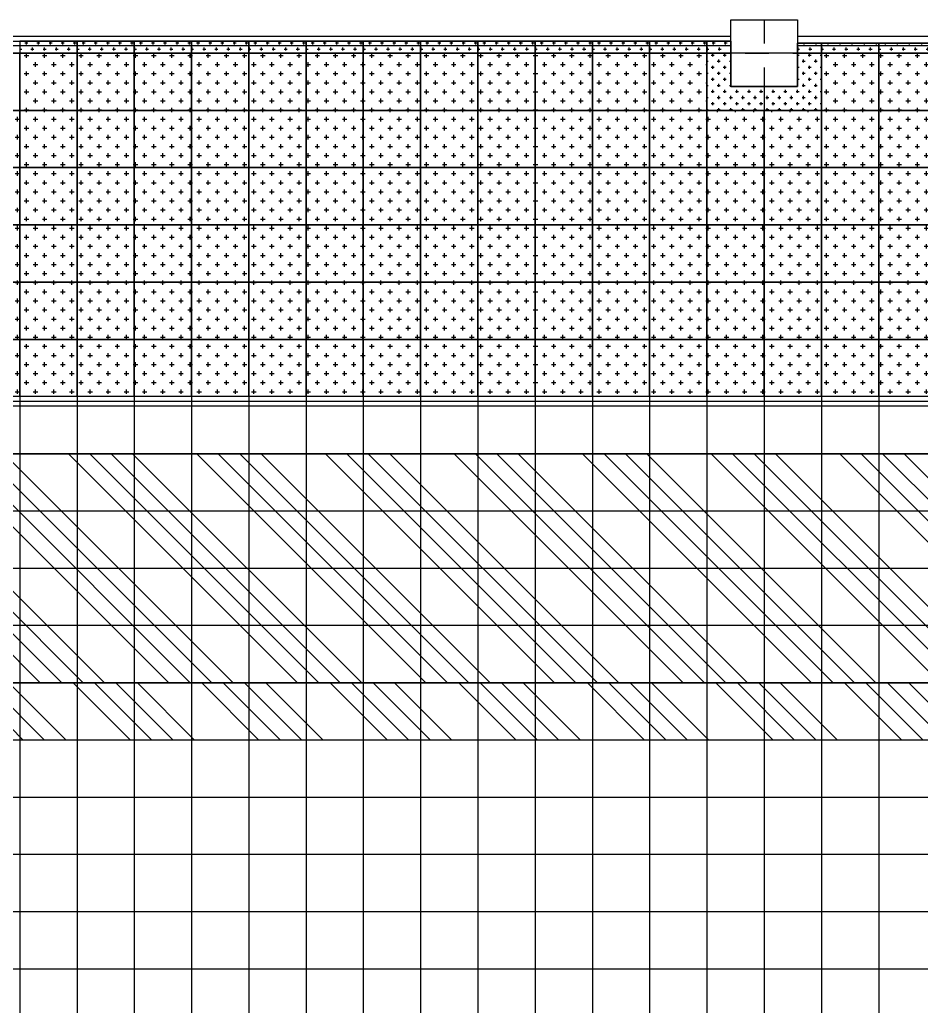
# Model space of a CAD drawing. Header units: millimetres. Extents: x -960 to 41501, y -1010 to 11880.
# Drawn here: x 16020 to 16965, y 8001 to 9035 of the extents above; entities that cross this region are included whole.
import ezdxf
from ezdxf.enums import TextEntityAlignment as Align

# ---------------------------------------------------------------- set-up
doc = ezdxf.new("R2010")
doc.units = ezdxf.units.MM
doc.header["$LTSCALE"] = 100
doc.linetypes.add('X-S-FAB-L10$0$COL-CEN-LIN', pattern=[3.25, 2.5, -0.25, 0.25, -0.25])
for name, color, linetype in [('0-XREF', 7, 'Continuous'), ('188K-SM-03-F10-ARCH-PA-Y2257103$0$K-P1S-4.2-單抗', 53, 'Continuous'), ('188K-SM-03-F10-ARCH-PA-Y2257103$0$K-岩棉 2hr 7.5-非抗', 53, 'Continuous'), ('188K-SM-03-F10-ARCH-RF-Y2257103$0$K-RF-0.55', 191, 'Continuous'), ('188K-SM-03-F10-ARCH-RF-Y2257103$0$K-RF-0.55-AREA', 6, 'Continuous'), ('188K-SM-03-F10-ARCH-RF-Y2257103$0$K-RF-動線-1500', 5, 'Continuous'), ('188K-SM-03-F10-ARCH-RF-Y2257103$0$K-RF-動線-1500-預降', 14, 'Continuous'), ('188K-SM-03-F10-ARCH-RF-Y2257103$0$K-格柵-不定尺', 80, 'Continuous'), ('188K-SM-03-F10-ARCH-RF-Y2257103$0$K-格柵-整', 30, 'Continuous'), ('X-S-FAB-L10$0$0-DIM-TXT', 8, 'Continuous'), ('X-S-FAB-L10$0$BLOCK', 8, 'Continuous'), ('X-S-FAB-L10$0$CCL', 8, 'X-S-FAB-L10$0$COL-CEN-LIN'), ('X-S-FAB-L10$0$COL-S', 8, 'Continuous')]:
    doc.layers.add(name, color=color, linetype=linetype)
doc.styles.add('X-S-FAB-L10$0$CHINA', font='simplex.shx', dxfattribs={"width": 0.75, "bigfont": 'chineset.shx'})
doc.styles.add('X-S-FAB-L10$0$Standard', font='', dxfattribs={"width": 0.8})
doc.styles.add('X-S-FAB-L10$0$TG_NOTE_TEXT', font='simplex.shx', dxfattribs={"width": 0.75, "bigfont": 'chineset.shx'})
doc.styles.get('X-S-FAB-L10$0$Standard').set_extended_font_data('Microsoft JhengHei')
pattern_1 = [(0, (14160, 1e-11), (6.35, 6.35), [3.175, -9.525]), (90, (14161.5875, -1.5875), (-6.35, 6.35), [3.175, -9.525])]

# ---------------------------------------------------------------- blocks, each defined once
blk = doc.blocks.new('X-S-FAB-L10$0$FAB2-L05')
at = {"layer": 'X-S-FAB-L10$0$CCL'}
for p, q in [((-9360, 11005), (-9360, 0)), ((-26880, 9720), (1210, 9720))]:
    blk.add_line(p, q, dxfattribs=at)
at = {"layer": 'X-S-FAB-L10$0$COL-S'}
blk.add_lwpolyline([(-9395, 9755), (-9325, 9755), (-9325, 9685), (-9395, 9685)], close=True, dxfattribs=at)
blk = doc.blocks.new('X-S-FAB-L10')
at = {"layer": 'X-S-FAB-L10$0$COL-S'}
for p, q in [((16765, 9035), (16835, 9035)), ((16765, 8965), (16765, 9035)), ((16835, 9035), (16835, 8965)), ((16835, 8965), (16765, 8965))]:
    blk.add_line(p, q, dxfattribs=at)
at = {"layer": 'X-S-FAB-L10$0$BLOCK'}
blk.add_blockref('X-S-FAB-L10$0$FAB2-L05', (26160, -720), dxfattribs=at)
at = {"style": 'X-S-FAB-L10$0$TG_NOTE_TEXT', "width": 0.5, "flags": 1}
for p in [(7463.3, 9020), (18268.3, 8649), (11197.8, 4800.2), (16485.8, 4800.2), (25420.3, 2635), (13360, 320, 0), (7463.3, -33.3)]:
    blk.add_attdef('WH', text='', height=20, dxfattribs=at).set_placement(p, align=Align.BOTTOM_LEFT)
at = {"width": 0.5}
for style, p in [('X-S-FAB-L10$0$TG_NOTE_TEXT', (7585, 9020)), ('X-S-FAB-L10$0$TG_NOTE_TEXT', (18390, 8649)), ('X-S-FAB-L10$0$TG_NOTE_TEXT', (11117.5, 4813.5)), ('X-S-FAB-L10$0$TG_NOTE_TEXT', (16607.5, 4813.5)), ('X-S-FAB-L10$0$TG_NOTE_TEXT', (25350, 2635)), ('X-S-FAB-L10$0$Standard', (13129.4, 325, 0)), ('X-S-FAB-L10$0$TG_NOTE_TEXT', (7585, -20))]:
    blk.add_attdef('DESC', text='', height=10, dxfattribs=dict(at, style=style)).set_placement(p, align=Align.BOTTOM_LEFT)
for tag, style, p in [('TYPE', 'X-S-FAB-L10$0$TG_NOTE_TEXT', (7619.3, 9020)), ('NO', 'X-S-FAB-L10$0$TG_NOTE_TEXT', (7650.1, 9020)), ('TYPE', 'X-S-FAB-L10$0$TG_NOTE_TEXT', (18424.2, 8649)), ('NO', 'X-S-FAB-L10$0$TG_NOTE_TEXT', (18455, 8649)), ('NO', 'X-S-FAB-L10$0$TG_NOTE_TEXT', (11088.6, 4813.5)), ('TYPE', 'X-S-FAB-L10$0$TG_NOTE_TEXT', (11151.8, 4813.5)), ('TYPE', 'X-S-FAB-L10$0$TG_NOTE_TEXT', (16641.8, 4813.5)), ('NO', 'X-S-FAB-L10$0$TG_NOTE_TEXT', (16672.6, 4813.5)), ('NO', 'X-S-FAB-L10$0$TG_NOTE_TEXT', (25313, 2635)), ('TYPE', 'X-S-FAB-L10$0$TG_NOTE_TEXT', (25350, 2635)), ('NO', 'X-S-FAB-L10$0$Standard', (13100, 320, 0)), ('TYPE', 'X-S-FAB-L10$0$Standard', (13129.4, 320, 0)), ('TYPE', 'X-S-FAB-L10$0$TG_NOTE_TEXT', (7619.3, -20)), ('NO', 'X-S-FAB-L10$0$TG_NOTE_TEXT', (7650.1, -20))]:
    blk.add_attdef(tag, text='', height=10, dxfattribs=dict(at, style=style)).set_placement(p, align=Align.BOTTOM_RIGHT)
for rotation, style, p in [(180, 'X-S-FAB-L10$0$Standard', (317.6, 7480)), (180, 'X-S-FAB-L10$0$Standard', (1217.6, 7480)), (90, 'X-S-FAB-L10$0$TG_NOTE_TEXT', (24310, 3647.5)), (270, 'X-S-FAB-L10$0$TG_NOTE_TEXT', (17080, 1605))]:
    blk.add_attdef('DESC', text='', height=10, rotation=rotation, dxfattribs=dict(at, style=style)).set_placement(p, align=Align.BOTTOM_LEFT)
for tag, rotation, style, p in [('TYPE', 180, 'X-S-FAB-L10$0$Standard', (317.6, 7480)), ('NO', 180, 'X-S-FAB-L10$0$Standard', (347, 7480)), ('TYPE', 180, 'X-S-FAB-L10$0$Standard', (1217.6, 7480)), ('NO', 180, 'X-S-FAB-L10$0$Standard', (1247, 7480)), ('TYPE', 90, 'X-S-FAB-L10$0$TG_NOTE_TEXT', (24310, 3647.5)), ('NO', 90, 'X-S-FAB-L10$0$TG_NOTE_TEXT', (24310, 3610.5)), ('TYPE', 270, 'X-S-FAB-L10$0$TG_NOTE_TEXT', (17080, 1605)), ('NO', 270, 'X-S-FAB-L10$0$TG_NOTE_TEXT', (17080, 1573))]:
    blk.add_attdef(tag, text='', height=10, rotation=rotation, dxfattribs=dict(at, style=style)).set_placement(p, align=Align.BOTTOM_RIGHT)
at = {"style": 'X-S-FAB-L10$0$TG_NOTE_TEXT', "width": 0.5, "flags": 1}
for rotation, p in [(180, (43, 7480)), (180, (943, 7480)), (90, (24310, 3717.8)), (270, (17080, 1711.7))]:
    blk.add_attdef('WH', text='', height=20, rotation=rotation, dxfattribs=at).set_placement(p, align=Align.BOTTOM_LEFT)
at = {"layer": 'X-S-FAB-L10$0$0-DIM-TXT', "style": 'X-S-FAB-L10$0$CHINA', "width": 0.75}
for p in [(667.4, 7855.1, -2689.4), (22627.4, 6728.8), (25644.7, 6728.8), (24778.8, 5569.1), (1118.3, 4980), (417.8, 4594.6), (23874.8, 4355), (22927.4, 4330.1), (23749.9, 3901.4), (417.8, 3765.2), (1118.3, 3730), (417.8, 3115.8), (536.9, 2227.8), (16909, 1782.7), (888.4, 880.5), (16977.4, 750), (18878.8, 750), (25641.2, 553.2), (21364, 526.9)]:
    blk.add_attdef('HIG', text='', height=80, dxfattribs=at).set_placement(p, align=Align.MIDDLE_LEFT)
blk = doc.blocks.new('188K-SM-03-F10-ARCH-RF-Y2257103$0$格柵-60x60')
h = blk.add_hatch()
h.set_pattern_fill('CROSS', color=256, scale=1.5)
h.set_pattern_definition([(0, (-67309.572, -18158.226), (9.525, 9.525), [4.7625, -14.2875]), (90, (-67307.191, -18160.607), (-9.525, 9.525), [4.7625, -14.2875])])
h.paths.add_polyline_path([(0, 60), (60, 60), (60, 0), (0, 0)])
blk.add_lwpolyline([(0, 60), (60, 60), (60, 0), (0, 0)], close=True)
blk = doc.blocks.new('188K-SM-03-F10-ARCH-RF-Y2257103')
at = {"layer": '188K-SM-03-F10-ARCH-RF-Y2257103$0$K-RF-動線-1500'}
h = blk.add_hatch(dxfattribs=at)
h.set_pattern_fill('ANSI34', color=256, scale=5, angle=90)
h.paths.add_polyline_path([(1765, 8580), (19320, 8580), (19320, 8340), (1765, 8340)])
at = {"layer": '188K-SM-03-F10-ARCH-RF-Y2257103$0$K-RF-動線-1500-預降'}
h = blk.add_hatch(dxfattribs=at)
h.set_pattern_fill('ANSI34', color=256, scale=5, angle=90)
h.set_pattern_definition([(135, (5, -240), (-67.3519, -67.3519), []), (135, (5, -217.55), (-67.3519, -67.3519), []), (135, (5, -195.1), (-67.3519, -67.3519), []), (135, (5, -172.65), (-67.3519, -67.3519), [])])
h.paths.add_polyline_path([(1770, 8340), (19325, 8340), (19325, 8280), (1770, 8280)])
at = {"layer": '188K-SM-03-F10-ARCH-RF-Y2257103$0$K-格柵-不定尺'}
h = blk.add_hatch(dxfattribs=at)
h.set_pattern_fill('CROSS', color=256)
h.set_pattern_definition([(0, (13860, 0), (6.35, 6.35), [3.175, -9.525]), (90, (13861.5874, -1.5875), (-6.35, 6.35), [3.175, -9.525])])
h.paths.add_polyline_path([(16020, 9000), (16080, 9000), (16080, 9012.5), (16020, 9012.5)])
h = blk.add_hatch(dxfattribs=at)
h.set_pattern_fill('CROSS', color=256)
h.set_pattern_definition([(0, (13920, 0), (6.35, 6.35), [3.175, -9.525]), (90, (13921.5874, -1.5875), (-6.35, 6.35), [3.175, -9.525])])
h.paths.add_polyline_path([(16080, 9000), (16140, 9000), (16140, 9012.5), (16080, 9012.5)])
h = blk.add_hatch(dxfattribs=at)
h.set_pattern_fill('CROSS', color=256)
h.set_pattern_definition([(0, (13980, 0), (6.35, 6.35), [3.175, -9.525]), (90, (13981.5875, -1.5875), (-6.35, 6.35), [3.175, -9.525])])
h.paths.add_polyline_path([(16140, 9000), (16200, 9000), (16200, 9012.5), (16140, 9012.5)])
h = blk.add_hatch(dxfattribs=at)
h.set_pattern_fill('CROSS', color=256)
h.set_pattern_definition([(0, (14040, 0), (6.35, 6.35), [3.175, -9.525]), (90, (14041.5875, -1.5875), (-6.35, 6.35), [3.175, -9.525])])
h.paths.add_polyline_path([(16200, 9000), (16260, 9000), (16260, 9012.5), (16200, 9012.5)])
h = blk.add_hatch(dxfattribs=at)
h.set_pattern_fill('CROSS', color=256)
h.set_pattern_definition([(0, (14100, 0), (6.35, 6.35), [3.175, -9.525]), (90, (14101.5874, -1.5875), (-6.35, 6.35), [3.175, -9.525])])
h.paths.add_polyline_path([(16260, 9000), (16320, 9000), (16320, 9012.5), (16260, 9012.5)])
h = blk.add_hatch(dxfattribs=at)
h.set_pattern_fill('CROSS', color=256)
h.set_pattern_definition([(0, (14160, 0), (6.35, 6.35), [3.175, -9.525]), (90, (14161.5874, -1.5875), (-6.35, 6.35), [3.175, -9.525])])
h.paths.add_polyline_path([(16320, 9000), (16380, 9000), (16380, 9012.5), (16320, 9012.5)])
h = blk.add_hatch(dxfattribs=at)
h.set_pattern_fill('CROSS', color=256)
h.set_pattern_definition([(0, (14220, 0), (6.35, 6.35), [3.175, -9.525]), (90, (14221.5875, -1.5875), (-6.35, 6.35), [3.175, -9.525])])
h.paths.add_polyline_path([(16380, 9000), (16440, 9000), (16440, 9012.5), (16380, 9012.5)])
h = blk.add_hatch(dxfattribs=at)
h.set_pattern_fill('CROSS', color=256)
h.set_pattern_definition([(0, (14280, 0), (6.35, 6.35), [3.175, -9.525]), (90, (14281.5875, -1.5875), (-6.35, 6.35), [3.175, -9.525])])
h.paths.add_polyline_path([(16440, 9000), (16500, 9000), (16500, 9012.5), (16440, 9012.5)])
h = blk.add_hatch(dxfattribs=at)
h.set_pattern_fill('CROSS', color=256)
h.set_pattern_definition([(0, (14340, 0), (6.35, 6.35), [3.175, -9.525]), (90, (14341.5874, -1.5875), (-6.35, 6.35), [3.175, -9.525])])
h.paths.add_polyline_path([(16500, 9000), (16560, 9000), (16560, 9012.5), (16500, 9012.5)])
h = blk.add_hatch(dxfattribs=at)
h.set_pattern_fill('CROSS', color=256)
h.set_pattern_definition([(0, (14400, 0), (6.35, 6.35), [3.175, -9.525]), (90, (14401.5874, -1.5875), (-6.35, 6.35), [3.175, -9.525])])
h.paths.add_polyline_path([(16560, 9000), (16620, 9000), (16620, 9012.5), (16560, 9012.5)])
h = blk.add_hatch(dxfattribs=at)
h.set_pattern_fill('CROSS', color=256)
h.set_pattern_definition([(0, (14460, 0), (6.35, 6.35), [3.175, -9.525]), (90, (14461.5875, -1.5875), (-6.35, 6.35), [3.175, -9.525])])
h.paths.add_polyline_path([(16620, 9000), (16680, 9000), (16680, 9012.5), (16620, 9012.5)])
h = blk.add_hatch(dxfattribs=at)
h.set_pattern_fill('CROSS', color=256)
h.set_pattern_definition([(0, (14520, 0), (6.35, 6.35), [3.175, -9.525]), (90, (14521.5875, -1.5875), (-6.35, 6.35), [3.175, -9.525])])
h.paths.add_polyline_path([(16680, 9000), (16740, 9000), (16740, 9012.5), (16680, 9012.5)])
h = blk.add_hatch(dxfattribs=at)
h.set_pattern_fill('CROSS', color=256)
h.set_pattern_definition([(0, (14580, 2e-11), (6.35, 6.35), [3.175, -9.525]), (90, (14581.5876, -1.5875), (-6.35, 6.35), [3.175, -9.525])])
h.paths.add_polyline_path([(16740, 9000), (16765, 9000), (16765, 9012.5), (16740, 9012.5)])
h = blk.add_hatch(dxfattribs=at)
h.set_pattern_fill('CROSS', color=256)
h.set_pattern_definition([(0, (14675, 2e-11), (6.35, 6.35), [3.175, -9.525]), (90, (14676.5876, -1.5875), (-6.35, 6.35), [3.175, -9.525])])
h.paths.add_polyline_path([(16835, 9000), (16860, 9000), (16860, 9010.5), (16835, 9010.5)])
h = blk.add_hatch(dxfattribs=at)
h.set_pattern_fill('CROSS', color=256)
h.set_pattern_definition([(0, (14700, 0), (6.35, 6.35), [3.175, -9.525]), (90, (14701.5875, -1.5875), (-6.35, 6.35), [3.175, -9.525])])
h.paths.add_polyline_path([(16860, 9000), (16920, 9000), (16920, 9010.5), (16860, 9010.5)])
h = blk.add_hatch(dxfattribs=at)
h.set_pattern_fill('CROSS', color=256)
h.set_pattern_definition([(0, (14760, 0), (6.35, 6.35), [3.175, -9.525]), (90, (14761.5876, -1.5875), (-6.35, 6.35), [3.175, -9.525])])
h.paths.add_polyline_path([(16920, 9000), (16980, 9000), (16980, 9010.5), (16920, 9010.5)])
h = blk.add_hatch(dxfattribs=at)
h.set_pattern_fill('CROSS', color=256)
h.set_pattern_definition(pattern_1)
edge = h.paths.add_edge_path()
edge.add_line((16740, 9000), (16765, 9000))
edge.add_line((16765, 9000), (16765, 8965))
edge.add_line((16765, 8965), (16800, 8965))
edge.add_line((16800, 8965), (16800, 8940))
edge.add_line((16800, 8940), (16740, 8940))
edge.add_line((16740, 8940), (16740, 9000))
h = blk.add_hatch(dxfattribs=at)
h.set_pattern_fill('CROSS', color=256)
h.set_pattern_definition(pattern_1)
edge = h.paths.add_edge_path()
edge.add_line((16860, 9000), (16835, 9000))
edge.add_line((16835, 9000), (16835, 8965))
edge.add_line((16835, 8965), (16800, 8965))
edge.add_line((16800, 8965), (16800, 8940))
edge.add_line((16800, 8940), (16860, 8940))
edge.add_line((16860, 8940), (16860, 9000))
at = {"layer": '188K-SM-03-F10-ARCH-RF-Y2257103$0$K-RF-0.55'}
for p, q in [((16020, 9012.5), (16020, 4843.5)), ((16080, 9012.5), (16080, 4843.5)), ((16140, 9012.5), (16140, 4843.5)), ((16200, 9012.5), (16200, 4843.5)), ((16260, 9012.5), (16260, 4843.5)), ((16320, 9012.5), (16320, 4843.5)), ((16380, 9012.5), (16380, 4843.5)), ((16440, 9012.5), (16440, 4843.5)), ((16500, 9012.5), (16500, 4843.5)), ((16560, 9012.5), (16560, 4843.5)), ((16620, 9012.5), (16620, 4843.5)), ((16680, 9012.5), (16680, 4843.5)), ((16740, 9012.5), (16740, -12.5)), ((16860, 9010.5), (16860, 2075)), ((16920, 9010.5), (16920, 2075)), ((17595, 9000), (1835, 9000)), ((16800, 8965), (16800, 2075)), ((17595, 8940), (1765, 8940)), ((17595, 8880), (1765, 8880)), ((17595, 8820), (1765, 8820)), ((17595, 8760), (1765, 8760)), ((17595, 8700), (1765, 8700)), ((17595, 8640), (1765, 8640)), ((19320, 8580), (1765, 8580)), ((19320, 8520), (1765, 8520)), ((19320, 8460), (1765, 8460)), ((19320, 8400), (1765, 8400)), ((19320, 8340), (1765, 8340)), ((19320, 8280), (1845, 8280)), ((19320, 8220), (1845, 8220)), ((19320, 8160), (1845, 8160)), ((19320, 8100), (1845, 8100)), ((19320, 8040), (1845, 8040))]:
    blk.add_line(p, q, dxfattribs=at)
at = {"layer": '188K-SM-03-F10-ARCH-RF-Y2257103$0$K-RF-0.55-AREA', "elevation": 0}
blk.add_lwpolyline([(12755, 9012.5), (13885, 9012.5), (13885, 8965), (13955, 8965), (13955, 9012.5), (15085, 9012.5), (15085, 8965), (15155, 8965), (15155, 9025), (15451, 9025), (15451, 8990), (15925, 8990), (15925, 8965), (15995, 8965), (15995, 9012.5), (16765, 9012.5), (16765, 8965), (16835, 8965), (16835, 9010.5), (17595, 9010.5)], dxfattribs=at)
at = {"layer": '188K-SM-03-F10-ARCH-RF-Y2257103$0$K-RF-動線-1500'}
blk.add_lwpolyline([(1765, 8580), (19320, 8580), (19320, 8340), (1765, 8340)], close=True, dxfattribs=at)
at = {"layer": '188K-SM-03-F10-ARCH-RF-Y2257103$0$K-RF-動線-1500-預降'}
blk.add_lwpolyline([(1770, 8340), (19325, 8340), (19325, 8280), (1770, 8280)], close=True, dxfattribs=at)
at = {"layer": '188K-SM-03-F10-ARCH-RF-Y2257103$0$K-格柵-不定尺'}
for points in [[(16020, 9000), (16080, 9000), (16080, 9012.5), (16020, 9012.5)], [(16080, 9000), (16140, 9000), (16140, 9012.5), (16080, 9012.5)], [(16140, 9000), (16200, 9000), (16200, 9012.5), (16140, 9012.5)], [(16200, 9000), (16260, 9000), (16260, 9012.5), (16200, 9012.5)], [(16260, 9000), (16320, 9000), (16320, 9012.5), (16260, 9012.5)], [(16320, 9000), (16380, 9000), (16380, 9012.5), (16320, 9012.5)], [(16380, 9000), (16440, 9000), (16440, 9012.5), (16380, 9012.5)], [(16440, 9000), (16500, 9000), (16500, 9012.5), (16440, 9012.5)], [(16500, 9000), (16560, 9000), (16560, 9012.5), (16500, 9012.5)], [(16560, 9000), (16620, 9000), (16620, 9012.5), (16560, 9012.5)], [(16620, 9000), (16680, 9000), (16680, 9012.5), (16620, 9012.5)], [(16680, 9000), (16740, 9000), (16740, 9012.5), (16680, 9012.5)], [(16740, 9000), (16765, 9000), (16765, 9012.5), (16740, 9012.5)], [(16835, 9000), (16860, 9000), (16860, 9010.5), (16835, 9010.5)], [(16860, 9000), (16920, 9000), (16920, 9010.5), (16860, 9010.5)], [(16920, 9000), (16980, 9000), (16980, 9010.5), (16920, 9010.5)]]:
    blk.add_lwpolyline(points, close=True, dxfattribs=at)
for points in [[(16740, 9000), (16765, 9000), (16765, 8965), (16800, 8965), (16800, 8940), (16740, 8940), (16740, 9000)], [(16860, 9000), (16835, 9000), (16835, 8965), (16800, 8965), (16800, 8940), (16860, 8940), (16860, 9000)]]:
    blk.add_lwpolyline(points, dxfattribs=at)
at = {"layer": '188K-SM-03-F10-ARCH-RF-Y2257103$0$K-格柵-整'}
for p in [(16020, 8940), (16080, 8940), (16140, 8940), (16200, 8940), (16260, 8940), (16320, 8940), (16380, 8940), (16440, 8940), (16500, 8940), (16560, 8940), (16620, 8940), (16680, 8940), (16860, 8940), (16920, 8940), (15960, 8880), (16020, 8880), (16080, 8880), (16140, 8880), (16200, 8880), (16260, 8880), (16320, 8880), (16380, 8880), (16440, 8880), (16500, 8880), (16560, 8880), (16620, 8880), (16680, 8880), (16740, 8880), (16800, 8880), (16860, 8880), (16920, 8880), (15960, 8820), (16020, 8820), (16080, 8820), (16140, 8820), (16200, 8820), (16260, 8820), (16320, 8820), (16380, 8820), (16440, 8820), (16500, 8820), (16560, 8820), (16620, 8820), (16680, 8820), (16740, 8820), (16800, 8820), (16860, 8820), (16920, 8820), (15960, 8760), (16020, 8760), (16080, 8760), (16140, 8760), (16200, 8760), (16260, 8760), (16320, 8760), (16380, 8760), (16440, 8760), (16500, 8760), (16560, 8760), (16620, 8760), (16680, 8760), (16740, 8760), (16800, 8760), (16860, 8760), (16920, 8760), (15960, 8700), (16020, 8700), (16080, 8700), (16140, 8700), (16200, 8700), (16260, 8700), (16320, 8700), (16380, 8700), (16440, 8700), (16500, 8700), (16560, 8700), (16620, 8700), (16680, 8700), (16740, 8700), (16800, 8700), (16860, 8700), (16920, 8700), (15960, 8640), (16020, 8640), (16080, 8640), (16140, 8640), (16200, 8640), (16260, 8640), (16320, 8640), (16380, 8640), (16440, 8640), (16500, 8640), (16560, 8640), (16620, 8640), (16680, 8640), (16740, 8640), (16800, 8640), (16860, 8640), (16920, 8640)]:
    blk.add_blockref('188K-SM-03-F10-ARCH-RF-Y2257103$0$格柵-60x60', p, dxfattribs=at)
blk = doc.blocks.new('188K-SM-03-F10-ARCH-PA-Y2257103')
at = {"layer": '188K-SM-03-F10-ARCH-PA-Y2257103$0$K-P1S-4.2-單抗'}
for p, q in [((17580, 8635, 0), (15315, 8635, 0)), ((17580, 8630, 0), (15315, 8630, 0))]:
    blk.add_line(p, q, dxfattribs=at)
at = {"layer": '188K-SM-03-F10-ARCH-PA-Y2257103$0$K-岩棉 2hr 7.5-非抗'}
for p, q in [((16765, 9017.5, 0), (15995, 9017.5, 0)), ((17605, 9017.5, 0), (16835, 9017.5, 0)), ((16765, 9007.5, 0), (15995, 9007.5, 0)), ((17605, 9007.5, 0), (16835, 9007.5, 0))]:
    blk.add_line(p, q, dxfattribs=at)

msp = doc.modelspace()

# ---------------------------------------------------------------- block references
for name in ['X-S-FAB-L10', '188K-SM-03-F10-ARCH-RF-Y2257103']:
    msp.add_blockref(name, (0, 0))
at = {"layer": '0-XREF'}
msp.add_blockref('188K-SM-03-F10-ARCH-PA-Y2257103', (0, 0), dxfattribs=at)

doc.saveas('drawing.dxf')
